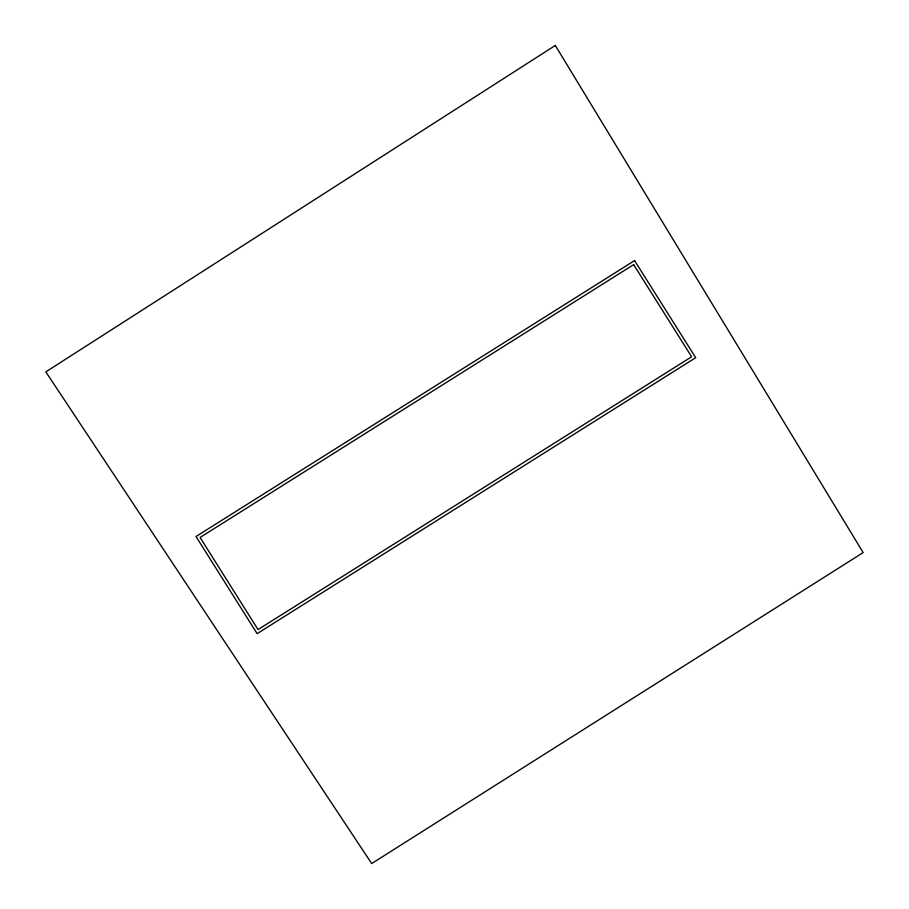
<?xml version="1.0" encoding="UTF-8"?>
<svg xmlns="http://www.w3.org/2000/svg" width="909" height="909" viewBox="0 0 909 909"><rect width="100%" height="100%" fill="white"/><g stroke="black" fill="none" stroke-linecap="round" stroke-linejoin="round"><path stroke-width="1.36" d="M555.308 45.45L45.836 371.883L371.679 863.55L863.164 552.581L555.308 45.45M634.573 260.576L196.014 536.526L257.133 633.653L695.692 357.703L634.573 260.576M633.653 264.644L200.082 537.458L258.054 629.585L691.624 356.771L633.653 264.644"/></g></svg>
